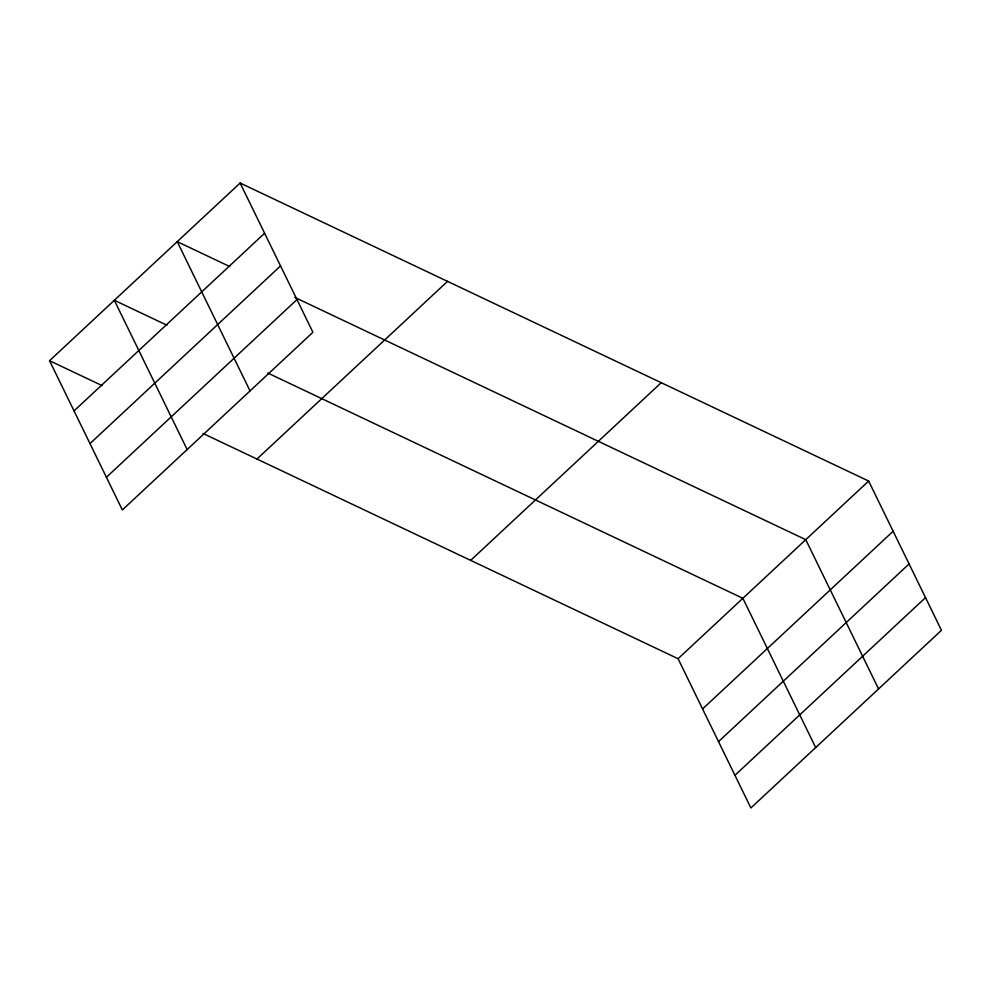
<?xml version="1.0" encoding="UTF-8"?>
<svg xmlns="http://www.w3.org/2000/svg" width="991" height="991" viewBox="0 0 991 991"><rect width="100%" height="100%" fill="white"/><g stroke="black" fill="none" stroke-linecap="round" stroke-linejoin="round"><path stroke-width="1.49" d="M240.119 183.025L312.921 332.282L122.351 509.956L49.55 360.699L240.119 183.025L868.649 481.044L941.45 630.301L750.881 807.975L678.079 658.718L203.044 433.476M74.04 410.906L264.609 233.232M89.983 443.596L280.552 265.922M106.409 477.266L296.978 299.592M256.966 459.044L447.536 281.37M470.663 560.373L661.232 382.699M678.079 658.718L868.649 481.044M702.569 708.937L893.139 531.25M718.512 741.615L909.081 563.941M734.938 775.296L925.507 597.623M229.776 266.567L177.228 241.655L250.029 390.912M294.761 297.387L805.77 539.674L878.559 688.931M166.884 325.197L114.337 300.285L187.138 449.542M267.83 373.062L742.878 598.316L815.68 747.573M49.55 360.699L102.098 385.61"/></g></svg>
